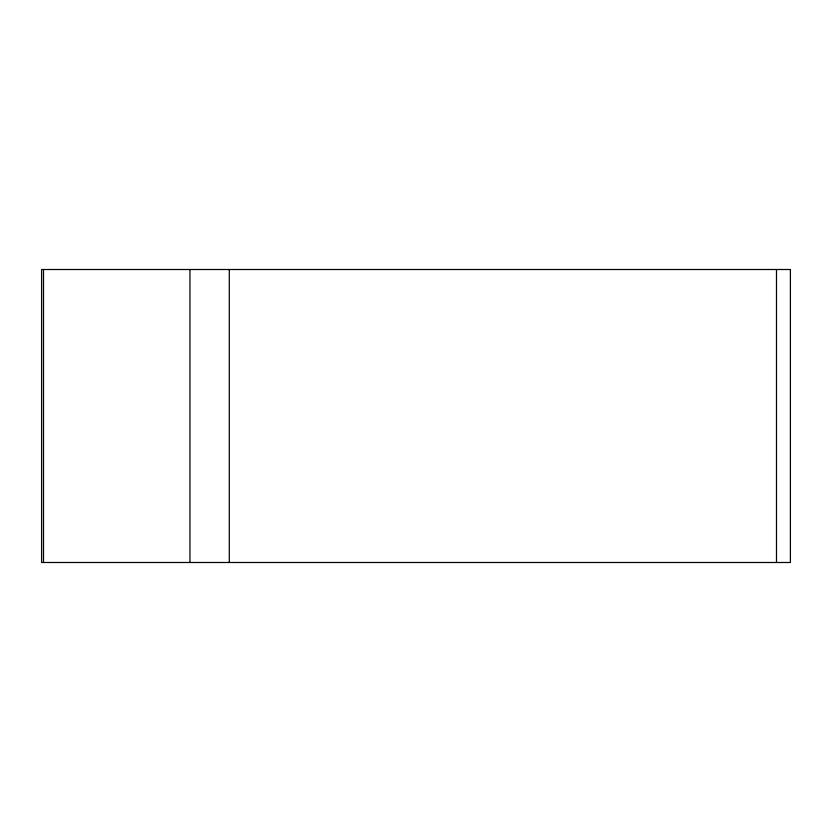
<?xml version="1.0" encoding="UTF-8"?>
<svg xmlns="http://www.w3.org/2000/svg" width="832" height="832" viewBox="0 0 832 832"><rect width="100%" height="100%" fill="white"/><g stroke="black" fill="none" stroke-linecap="round" stroke-linejoin="round"><path stroke-width="1.25" d="M776.495 269.506L776.495 562.494M229.289 269.506L229.289 562.494M189.946 269.506L189.946 562.494M43.503 269.506L43.503 562.494M790.4 269.506L41.6 269.506L41.6 562.494L790.4 562.494L790.4 269.506"/></g></svg>
